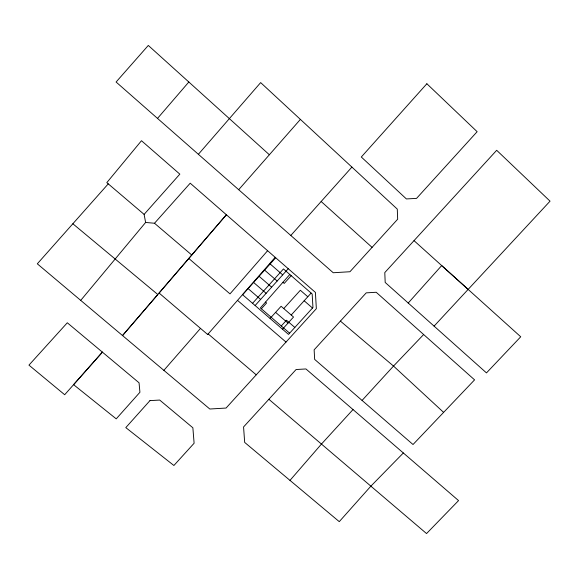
<?xml version="1.0" encoding="UTF-8"?>
<svg xmlns="http://www.w3.org/2000/svg" width="579" height="579" viewBox="0 0 579 579"><rect width="100%" height="100%" fill="white"/><g stroke="black" fill="none" stroke-linecap="round" stroke-linejoin="round"><path stroke-width="0.87" d="M145.618 222.445L154.499 223.248L190.209 183.196L315.417 292.417L316.344 308.679L226.071 408.05L209.808 409.013L80.72 300.378L145.618 222.445L144.113 214.389L106.811 182.638L141.479 140.719L179.83 174.141L144.113 214.389M256.236 374.823L208.172 333.924L207.658 334.496L159.087 293.032L226.382 214.751L122.531 335.552L157.814 294.523L72.853 223.762M157.517 118.406L188.834 82.008L148.304 45.437L116.09 82.023L333.229 272.745L349.948 271.732L397.664 219.209L397.288 209.113L260.659 82.602L198.38 154.296M268.866 399.286L426.542 533.563L458.561 500.596L305.929 368.953L296.093 369.525L243.564 426.947L244.678 442.407L289.985 480.382L321.439 444.086L353.024 409.556M267.614 250.707L229.993 293.886L188.826 258.48M163.871 370.343L200.486 328.387M207.658 334.496L275.191 257.308M238.693 189.702L300.414 119.383M289.804 274.475L260.369 307.934L289.623 333.164M108.259 183.861L37.317 263.814L80.72 300.378M290.796 235.487L351.902 167.092M408.202 303.041L441.683 265.58L468.15 289.399L550.05 201.166L496.681 150.294L384.789 272.586L385.187 282.451L486.469 372.905L520.731 336.783L414.014 240.64M275.698 257.749L242.601 294.711L288.508 334.394L312.95 307.536L312.168 293.987L283.457 268.938L252.516 303.36M255.136 305.517L288.248 268.707M261.368 308.795L266.579 303.012L265.508 302.086M291.201 275.691L284.231 283.428L282.928 282.291M270.111 318.428L281.104 306.269L293.524 317.031L282.53 329.14M283.761 308.571L300.342 290.253L307.796 296.752M281.285 325.97L286.496 320.23L294.841 327.439M291.215 315.027L311.133 293.083M362.078 400.422L393.517 366.066L423.647 334.539L474.577 379.86L413.022 444.52L314.658 359.4L314.136 349.832L366.232 292.858L376.205 292.272L423.647 334.539M434.076 326.129L468.15 289.399M403.353 452.966L370.871 486.157L339.265 521.65L289.985 480.382M340.401 321.099L393.517 366.066L443.615 412.378M154.499 223.248L191.772 255.013M237.528 300.371L285.997 342.073M253.58 282.443L266.123 293.3M248.087 288.581L260.622 299.415M275.597 312.356L288.016 323.089M259.095 276.292L271.638 287.177M270.154 263.944L282.697 274.88M304.156 300.769L312.501 308.028M264.617 270.125L277.16 281.032M321.157 201.506L372.065 247.371M269.365 154.759L188.834 82.008M102.403 352.133L64.682 394.733L28.95 365.125L67.302 322.778L139.054 382.799L139.923 392.272L116.227 418.856L73.576 384.659L102.403 352.133M426.861 83.752L361.303 157.01L406.393 198.937L416.554 198.387L477.139 131.694L426.861 83.752M149.947 400.632L125.802 427.613L173.895 465.494L194.11 443.239L192.872 427.787L159.703 400.06L149.947 400.632"/></g></svg>
